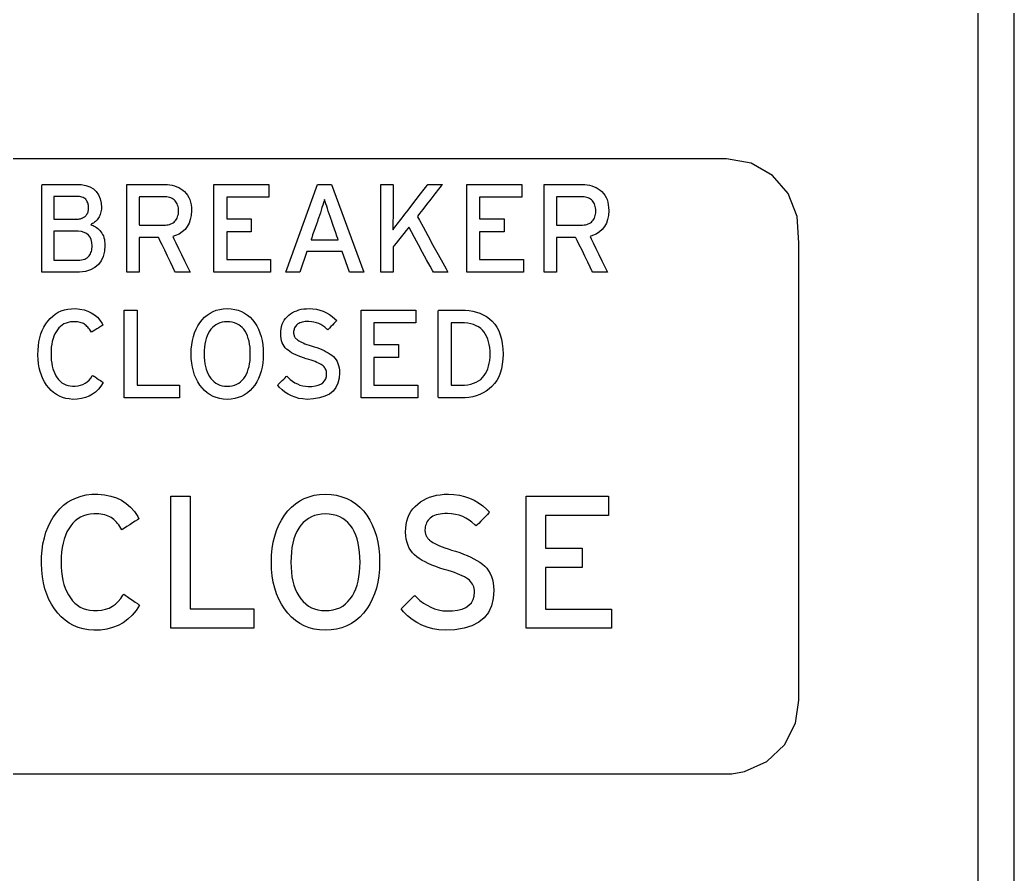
# Model space of a CAD drawing. Extents: x 1 to 47.7, y 0.2 to 33.4.
# Drawn here: x 17.299 to 18.398, y 11.723 to 12.667 of the extents above; entities that cross this region are included whole.
import ezdxf

# ---------------------------------------------------------------- set-up
doc = ezdxf.new("R2010")
doc.units = 0
doc.header["$MEASUREMENT"] = 0
doc.layers.add('6_0____DWG', color=7, linetype='CONTINUOUS')

msp = doc.modelspace()

# ---------------------------------------------------------------- linework, layer by layer
at = {"layer": '6_0____DWG'}
for points in [[(18.3581, 12.9602), (18.3581, 12.4734), (18.3581, 12.2322), (18.3581, 11.9981), (18.3581, 11.8851), (18.3581, 11.7754), (18.3581, 11.6698)], [(18.3981, 11.7045), (18.3981, 11.7754), (18.3981, 11.8481), (18.3981, 11.9224), (18.3981, 11.9981), (18.3981, 12.075), (18.3981, 12.1531), (18.3981, 12.2322), (18.3981, 12.312), (18.3981, 12.4734), (18.3981, 12.6361), (18.3981, 12.7988)], [(17.2329, 11.8335), (17.4397, 11.8335), (17.6465, 11.8335), (17.7436, 11.8335), (17.8331, 11.8335), (17.9126, 11.8335), (17.9796, 11.8335), (18.0314, 11.8335), (18.0657, 11.8335), (18.0798, 11.8335), (18.0862, 11.8338), (18.1001, 11.8361), (18.1248, 11.8472), (18.1442, 11.8657), (18.1565, 11.8898), (18.1601, 11.915), (18.1601, 11.9244), (18.1601, 11.9415), (18.1601, 11.9948), (18.1601, 12.0667), (18.1601, 12.1492), (18.1601, 12.3129), (18.1601, 12.3779), (18.1601, 12.4207), (18.1584, 12.4496), (18.1485, 12.475), (18.131, 12.4952), (18.1076, 12.5087), (18.0801, 12.5135), (18.0801, 12.5135), (18.069, 12.5135), (18.0375, 12.5135), (17.988, 12.5135), (17.923, 12.5135), (17.8452, 12.5135), (17.7569, 12.5135), (17.5591, 12.5135), (17.3499, 12.5135), (17.1493, 12.5135)], [(17.5138, 12.388), (17.5138, 12.4852), (17.5745, 12.4852), (17.5745, 12.4711), (17.5279, 12.4711), (17.5279, 12.447), (17.555, 12.447), (17.555, 12.4329), (17.5279, 12.4329), (17.5279, 12.4021), (17.5765, 12.4021), (17.5765, 12.388), (17.5138, 12.388)], [(17.6637, 12.388), (17.6556, 12.4111), (17.6166, 12.4111), (17.6086, 12.388), (17.5934, 12.388), (17.6284, 12.4852), (17.6439, 12.4852), (17.6793, 12.388), (17.6637, 12.388)], [(17.7932, 12.388), (17.7932, 12.4852), (17.8539, 12.4852), (17.8539, 12.4711), (17.8073, 12.4711), (17.8073, 12.447), (17.8344, 12.447), (17.8344, 12.4329), (17.8073, 12.4329), (17.8073, 12.4021), (17.8559, 12.4021), (17.8559, 12.388), (17.7932, 12.388)], [(17.4147, 12.2491), (17.4147, 12.3463), (17.4288, 12.3463), (17.4288, 12.2634), (17.4757, 12.2634), (17.4757, 12.2491), (17.4147, 12.2491)], [(17.6764, 12.2491), (17.6764, 12.3463), (17.7371, 12.3463), (17.7371, 12.3322), (17.6906, 12.3322), (17.6906, 12.3081), (17.7176, 12.3081), (17.7176, 12.294), (17.6906, 12.294), (17.6906, 12.2632), (17.7391, 12.2632), (17.7391, 12.2491), (17.6764, 12.2491)], [(17.4663, 11.9946), (17.4663, 12.1404), (17.4874, 12.1404), (17.4874, 12.016), (17.5579, 12.016), (17.5579, 11.9946), (17.4663, 11.9946)], [(17.859, 11.9946), (17.859, 12.1404), (17.9499, 12.1404), (17.9499, 12.1193), (17.8801, 12.1193), (17.8801, 12.083), (17.9207, 12.083), (17.9207, 12.0619), (17.8801, 12.0619), (17.8801, 12.0158), (17.953, 12.0158), (17.953, 11.9946), (17.859, 11.9946)]]:
    msp.add_lwpolyline(points, dxfattribs=at)
for points in [[(17.3933, 12.4178), (17.3928, 12.4113), (17.3914, 12.4055), (17.3892, 12.4006), (17.3861, 12.3965), (17.3821, 12.3932), (17.3773, 12.3907), (17.3717, 12.389), (17.3651, 12.3882), (17.3608, 12.388), (17.3583, 12.388), (17.3537, 12.388), (17.3478, 12.388), (17.3413, 12.388), (17.335, 12.388), (17.3294, 12.388), (17.3255, 12.388), (17.3237, 12.388), (17.3237, 12.391), (17.3237, 12.4002), (17.3237, 12.4138), (17.3237, 12.43), (17.3237, 12.447), (17.3237, 12.4628), (17.3237, 12.4756), (17.3237, 12.4835), (17.3239, 12.4852), (17.3263, 12.4852), (17.3308, 12.4852), (17.3368, 12.4852), (17.3435, 12.4852), (17.3501, 12.4852), (17.356, 12.4852), (17.3603, 12.4852), (17.3623, 12.4852), (17.367, 12.485), (17.3723, 12.4841), (17.3768, 12.4825), (17.3807, 12.4802), (17.3838, 12.4773), (17.3863, 12.4736), (17.3881, 12.4693), (17.3891, 12.4643), (17.3894, 12.4596), (17.3894, 12.4579), (17.3892, 12.4564), (17.389, 12.4549), (17.3886, 12.4534), (17.3882, 12.452), (17.3877, 12.4507), (17.3871, 12.4495), (17.3863, 12.4483), (17.3856, 12.4472), (17.3847, 12.4461), (17.3838, 12.4451), (17.3829, 12.4442), (17.3819, 12.4433), (17.3808, 12.4425), (17.3797, 12.4418), (17.3785, 12.4411), (17.3776, 12.4405), (17.379, 12.4401), (17.3803, 12.4396), (17.3816, 12.439), (17.3829, 12.4382), (17.3842, 12.4374), (17.3854, 12.4364), (17.3866, 12.4353), (17.3878, 12.4341), (17.3889, 12.4328), (17.3899, 12.4314), (17.3908, 12.4298), (17.3916, 12.4282), (17.3922, 12.4263), (17.3927, 12.4244), (17.393, 12.4223), (17.3932, 12.4202)], [(17.489, 12.4562), (17.4886, 12.451), (17.4877, 12.4463), (17.4863, 12.4422), (17.4844, 12.4385), (17.4819, 12.4353), (17.4788, 12.4326), (17.4753, 12.4303), (17.4712, 12.4286), (17.4684, 12.4275), (17.4695, 12.4251), (17.4718, 12.4205), (17.4747, 12.4144), (17.478, 12.4076), (17.4813, 12.4008), (17.4842, 12.3948), (17.4864, 12.3904), (17.4874, 12.3882), (17.4872, 12.388), (17.4858, 12.388), (17.4836, 12.388), (17.481, 12.388), (17.4782, 12.388), (17.4755, 12.388), (17.4732, 12.388), (17.4717, 12.388), (17.4712, 12.388), (17.4704, 12.3897), (17.4685, 12.3937), (17.4657, 12.3993), (17.4626, 12.4057), (17.4594, 12.4124), (17.4565, 12.4184), (17.4541, 12.4232), (17.4528, 12.4261), (17.4524, 12.4265), (17.4509, 12.4265), (17.4484, 12.4265), (17.4451, 12.4265), (17.4414, 12.4265), (17.4378, 12.4265), (17.4347, 12.4265), (17.4324, 12.4265), (17.4313, 12.4265), (17.4313, 12.4255), (17.4313, 12.4221), (17.4313, 12.4169), (17.4313, 12.4106), (17.4313, 12.4039), (17.4313, 12.3976), (17.4313, 12.3924), (17.4313, 12.389), (17.4313, 12.388), (17.4306, 12.388), (17.4291, 12.388), (17.427, 12.388), (17.4247, 12.388), (17.4223, 12.388), (17.4202, 12.388), (17.4185, 12.388), (17.4176, 12.388), (17.4175, 12.3891), (17.4175, 12.3963), (17.4175, 12.4084), (17.4175, 12.4237), (17.4175, 12.4405), (17.4175, 12.4568), (17.4175, 12.4709), (17.4175, 12.481), (17.4175, 12.4852), (17.4187, 12.4852), (17.4226, 12.4852), (17.4284, 12.4852), (17.4352, 12.4852), (17.4423, 12.4852), (17.449, 12.4852), (17.4544, 12.4852), (17.4579, 12.4852), (17.4595, 12.4852), (17.4624, 12.4851), (17.4652, 12.4847), (17.4678, 12.4842), (17.4704, 12.4835), (17.4728, 12.4826), (17.4751, 12.4816), (17.4773, 12.4803), (17.4794, 12.4789), (17.4814, 12.4772), (17.4831, 12.4753), (17.4847, 12.4732), (17.486, 12.4709), (17.487, 12.4684), (17.4879, 12.4657), (17.4885, 12.4627), (17.4889, 12.4595)], [(17.7563, 12.388), (17.7553, 12.3899), (17.7527, 12.3947), (17.7489, 12.4017), (17.7444, 12.4099), (17.7398, 12.4184), (17.7355, 12.4264), (17.732, 12.4328), (17.7298, 12.4369), (17.7292, 12.4378), (17.7282, 12.4366), (17.7263, 12.4341), (17.7237, 12.4309), (17.7207, 12.4272), (17.7177, 12.4235), (17.7151, 12.4202), (17.713, 12.4177), (17.7119, 12.4162), (17.7118, 12.4157), (17.7118, 12.4137), (17.7118, 12.4102), (17.7118, 12.4058), (17.7118, 12.401), (17.7118, 12.3963), (17.7118, 12.3923), (17.7118, 12.3894), (17.7118, 12.3881), (17.7114, 12.388), (17.7102, 12.388), (17.7083, 12.388), (17.7061, 12.388), (17.7037, 12.388), (17.7015, 12.388), (17.6997, 12.388), (17.6985, 12.388), (17.6981, 12.3881), (17.6981, 12.3926), (17.6981, 12.4028), (17.6981, 12.4168), (17.6981, 12.433), (17.6981, 12.4496), (17.6981, 12.4648), (17.6981, 12.4769), (17.6981, 12.484), (17.6982, 12.4852), (17.6991, 12.4852), (17.7007, 12.4852), (17.7028, 12.4852), (17.7051, 12.4852), (17.7074, 12.4852), (17.7094, 12.4852), (17.711, 12.4852), (17.7117, 12.4852), (17.7118, 12.4846), (17.7118, 12.4819), (17.7118, 12.4775), (17.7118, 12.4722), (17.7118, 12.4665), (17.7118, 12.461), (17.7118, 12.4564), (17.7118, 12.4531), (17.7118, 12.4519), (17.7118, 12.4498), (17.7118, 12.4478), (17.7117, 12.4458), (17.7117, 12.4438), (17.7117, 12.4418), (17.7116, 12.4399), (17.7116, 12.4379), (17.7115, 12.436), (17.7118, 12.4351), (17.7128, 12.4365), (17.7139, 12.438), (17.7151, 12.4396), (17.7163, 12.4412), (17.7176, 12.4429), (17.7189, 12.4447), (17.7203, 12.4465), (17.7218, 12.4484), (17.7228, 12.4497), (17.7248, 12.4523), (17.7283, 12.4568), (17.7326, 12.4624), (17.7374, 12.4686), (17.742, 12.4746), (17.746, 12.4798), (17.749, 12.4835), (17.7502, 12.4852), (17.7507, 12.4852), (17.7521, 12.4852), (17.7543, 12.4852), (17.7569, 12.4852), (17.7597, 12.4852), (17.7623, 12.4852), (17.7644, 12.4852), (17.7659, 12.4852), (17.7663, 12.4852), (17.765, 12.4836), (17.7621, 12.4799), (17.7581, 12.4748), (17.7535, 12.4689), (17.7488, 12.4629), (17.7445, 12.4574), (17.7411, 12.453), (17.739, 12.4504), (17.7389, 12.4495), (17.7411, 12.4455), (17.7451, 12.4382), (17.7502, 12.4287), (17.7559, 12.4182), (17.7616, 12.4078), (17.7666, 12.3986), (17.7704, 12.3917), (17.7722, 12.3882), (17.772, 12.388), (17.7707, 12.388), (17.7686, 12.388), (17.7661, 12.388), (17.7633, 12.388), (17.7607, 12.388), (17.7585, 12.388), (17.7569, 12.388)], [(17.9502, 12.4562), (17.9498, 12.451), (17.9489, 12.4463), (17.9475, 12.4422), (17.9455, 12.4385), (17.943, 12.4353), (17.94, 12.4326), (17.9364, 12.4303), (17.9323, 12.4286), (17.9295, 12.4275), (17.9307, 12.4251), (17.9329, 12.4205), (17.9359, 12.4144), (17.9392, 12.4076), (17.9424, 12.4008), (17.9453, 12.3948), (17.9475, 12.3904), (17.9486, 12.3882), (17.9483, 12.388), (17.9469, 12.388), (17.9448, 12.388), (17.9422, 12.388), (17.9393, 12.388), (17.9367, 12.388), (17.9344, 12.388), (17.9329, 12.388), (17.9324, 12.388), (17.9315, 12.3897), (17.9296, 12.3937), (17.9269, 12.3993), (17.9238, 12.4057), (17.9206, 12.4124), (17.9176, 12.4184), (17.9153, 12.4232), (17.9139, 12.4261), (17.9135, 12.4265), (17.9121, 12.4265), (17.9095, 12.4265), (17.9062, 12.4265), (17.9026, 12.4265), (17.899, 12.4265), (17.8958, 12.4265), (17.8935, 12.4265), (17.8925, 12.4265), (17.8924, 12.4255), (17.8924, 12.4221), (17.8924, 12.4169), (17.8924, 12.4106), (17.8924, 12.4039), (17.8924, 12.3976), (17.8924, 12.3924), (17.8924, 12.389), (17.8924, 12.388), (17.8917, 12.388), (17.8902, 12.388), (17.8882, 12.388), (17.8859, 12.388), (17.8835, 12.388), (17.8813, 12.388), (17.8797, 12.388), (17.8787, 12.388), (17.8786, 12.3891), (17.8786, 12.3963), (17.8786, 12.4084), (17.8786, 12.4237), (17.8786, 12.4405), (17.8786, 12.4568), (17.8786, 12.4709), (17.8786, 12.481), (17.8786, 12.4852), (17.8799, 12.4852), (17.8838, 12.4852), (17.8895, 12.4852), (17.8963, 12.4852), (17.9035, 12.4852), (17.9101, 12.4852), (17.9156, 12.4852), (17.9191, 12.4852), (17.9207, 12.4852), (17.9236, 12.4851), (17.9263, 12.4847), (17.929, 12.4842), (17.9315, 12.4835), (17.934, 12.4826), (17.9363, 12.4816), (17.9385, 12.4803), (17.9406, 12.4789), (17.9425, 12.4772), (17.9443, 12.4753), (17.9458, 12.4732), (17.9471, 12.4709), (17.9482, 12.4684), (17.949, 12.4657), (17.9496, 12.4627), (17.95, 12.4595)], [(17.3753, 12.4592), (17.3753, 12.4604), (17.3752, 12.4617), (17.375, 12.4628), (17.3747, 12.4639), (17.3744, 12.465), (17.3739, 12.466), (17.3734, 12.467), (17.3728, 12.4679), (17.3721, 12.4687), (17.3713, 12.4695), (17.3703, 12.4701), (17.3692, 12.4706), (17.368, 12.4711), (17.3668, 12.4714), (17.3654, 12.4717), (17.3639, 12.4719), (17.3623, 12.4719), (17.3613, 12.4719), (17.3587, 12.4719), (17.3551, 12.4719), (17.3508, 12.4719), (17.3463, 12.4719), (17.3423, 12.4719), (17.3391, 12.4719), (17.3373, 12.4719), (17.337, 12.4717), (17.337, 12.4699), (17.337, 12.4667), (17.337, 12.4626), (17.337, 12.4582), (17.337, 12.454), (17.337, 12.4503), (17.337, 12.4477), (17.337, 12.4468), (17.338, 12.4468), (17.3406, 12.4468), (17.3442, 12.4468), (17.3485, 12.4468), (17.353, 12.4468), (17.357, 12.4468), (17.3602, 12.4468), (17.362, 12.4468), (17.3627, 12.4468), (17.3635, 12.4468), (17.3643, 12.4469), (17.3651, 12.447), (17.3658, 12.4471), (17.3665, 12.4472), (17.3671, 12.4474), (17.3677, 12.4477), (17.3683, 12.4479), (17.3689, 12.4482), (17.3694, 12.4485), (17.3699, 12.4488), (17.3704, 12.4491), (17.3709, 12.4494), (17.3714, 12.4497), (17.3718, 12.4501), (17.3722, 12.4505), (17.3727, 12.4511), (17.3733, 12.452), (17.3739, 12.4529), (17.3743, 12.4538), (17.3747, 12.4548), (17.375, 12.4558), (17.3752, 12.4569), (17.3753, 12.458)], [(17.4748, 12.4557), (17.4747, 12.4575), (17.4745, 12.4592), (17.4742, 12.4608), (17.4737, 12.4623), (17.4732, 12.4636), (17.4725, 12.4649), (17.4717, 12.466), (17.4708, 12.467), (17.4698, 12.468), (17.4687, 12.4688), (17.4675, 12.4696), (17.4662, 12.4702), (17.4649, 12.4707), (17.4634, 12.4711), (17.4619, 12.4713), (17.4602, 12.4715), (17.4587, 12.4715), (17.4574, 12.4715), (17.4543, 12.4715), (17.4501, 12.4715), (17.4454, 12.4715), (17.4406, 12.4715), (17.4362, 12.4715), (17.433, 12.4715), (17.4314, 12.4715), (17.4313, 12.4709), (17.4313, 12.4682), (17.4313, 12.4639), (17.4313, 12.4586), (17.4313, 12.4531), (17.4313, 12.4478), (17.4313, 12.4435), (17.4313, 12.4408), (17.4314, 12.4402), (17.433, 12.4402), (17.4362, 12.4402), (17.4406, 12.4402), (17.4454, 12.4402), (17.4501, 12.4402), (17.4543, 12.4402), (17.4574, 12.4402), (17.4587, 12.4402), (17.4602, 12.4402), (17.4618, 12.4404), (17.4633, 12.4406), (17.4648, 12.441), (17.4661, 12.4415), (17.4674, 12.4421), (17.4686, 12.4427), (17.4697, 12.4435), (17.4707, 12.4444), (17.4716, 12.4455), (17.4724, 12.4466), (17.4731, 12.4478), (17.4737, 12.4492), (17.4741, 12.4507), (17.4745, 12.4522), (17.4747, 12.4539)], [(17.9359, 12.4557), (17.9358, 12.4575), (17.9356, 12.4592), (17.9353, 12.4608), (17.9349, 12.4623), (17.9343, 12.4636), (17.9337, 12.4649), (17.9329, 12.466), (17.932, 12.467), (17.931, 12.468), (17.9299, 12.4688), (17.9287, 12.4696), (17.9274, 12.4702), (17.926, 12.4707), (17.9246, 12.4711), (17.923, 12.4713), (17.9214, 12.4715), (17.9199, 12.4715), (17.9185, 12.4715), (17.9155, 12.4715), (17.9113, 12.4715), (17.9065, 12.4715), (17.9017, 12.4715), (17.8974, 12.4715), (17.8942, 12.4715), (17.8925, 12.4715), (17.8924, 12.4709), (17.8924, 12.4682), (17.8924, 12.4639), (17.8924, 12.4586), (17.8924, 12.4531), (17.8924, 12.4478), (17.8924, 12.4435), (17.8924, 12.4408), (17.8925, 12.4402), (17.8942, 12.4402), (17.8974, 12.4402), (17.9017, 12.4402), (17.9065, 12.4402), (17.9113, 12.4402), (17.9155, 12.4402), (17.9185, 12.4402), (17.9199, 12.4402), (17.9213, 12.4402), (17.923, 12.4404), (17.9245, 12.4406), (17.9259, 12.441), (17.9273, 12.4415), (17.9286, 12.4421), (17.9298, 12.4427), (17.9309, 12.4435), (17.9319, 12.4444), (17.9328, 12.4455), (17.9336, 12.4466), (17.9343, 12.4478), (17.9348, 12.4492), (17.9353, 12.4507), (17.9356, 12.4522), (17.9358, 12.4539)], [(17.6433, 12.4465), (17.6422, 12.4497), (17.6412, 12.4528), (17.6402, 12.4557), (17.6393, 12.4585), (17.6384, 12.4612), (17.6376, 12.4637), (17.6368, 12.4661), (17.6361, 12.4684), (17.6355, 12.4671), (17.6348, 12.4647), (17.634, 12.4623), (17.6332, 12.4596), (17.6323, 12.4568), (17.6314, 12.4539), (17.6304, 12.4509), (17.6293, 12.4477), (17.6287, 12.446), (17.6281, 12.4441), (17.627, 12.4411), (17.6257, 12.4373), (17.6243, 12.4332), (17.6229, 12.4294), (17.6219, 12.4263), (17.6212, 12.4244), (17.6213, 12.4241), (17.6234, 12.4241), (17.6273, 12.4241), (17.6323, 12.4241), (17.6377, 12.4241), (17.643, 12.4241), (17.6474, 12.4241), (17.6503, 12.4241), (17.6511, 12.4241), (17.6506, 12.4254), (17.6497, 12.4281), (17.6484, 12.4317), (17.647, 12.4357), (17.6457, 12.4397), (17.6444, 12.4431), (17.6436, 12.4456)], [(17.3792, 12.4174), (17.3789, 12.421), (17.3782, 12.4242), (17.3769, 12.4269), (17.3752, 12.4291), (17.3731, 12.4309), (17.3705, 12.4322), (17.3674, 12.4331), (17.3638, 12.4336), (17.3621, 12.4336), (17.3599, 12.4336), (17.3564, 12.4336), (17.3521, 12.4336), (17.3475, 12.4336), (17.3432, 12.4336), (17.3397, 12.4336), (17.3375, 12.4336), (17.337, 12.4335), (17.337, 12.4314), (17.337, 12.4274), (17.337, 12.4222), (17.337, 12.4165), (17.337, 12.4109), (17.337, 12.406), (17.337, 12.4026), (17.337, 12.4013), (17.338, 12.4013), (17.3407, 12.4013), (17.3444, 12.4013), (17.3488, 12.4013), (17.3533, 12.4013), (17.3573, 12.4013), (17.3604, 12.4013), (17.362, 12.4013), (17.3636, 12.4013), (17.3657, 12.4015), (17.3676, 12.4018), (17.3694, 12.4022), (17.371, 12.4027), (17.3724, 12.4034), (17.3737, 12.4042), (17.3748, 12.4052), (17.3758, 12.4062), (17.3766, 12.4073), (17.3773, 12.4085), (17.3779, 12.4098), (17.3784, 12.4112), (17.3787, 12.4126), (17.379, 12.4141), (17.3792, 12.4157)], [(17.3915, 12.2662), (17.3889, 12.2622), (17.3861, 12.2588), (17.383, 12.2557), (17.3795, 12.2532), (17.3758, 12.2511), (17.3717, 12.2496), (17.3674, 12.2484), (17.3627, 12.2478), (17.358, 12.2476), (17.3539, 12.248), (17.35, 12.2487), (17.3464, 12.2497), (17.343, 12.2511), (17.3397, 12.2529), (17.3367, 12.255), (17.3339, 12.2575), (17.3313, 12.2603), (17.3289, 12.2634), (17.3267, 12.2668), (17.3248, 12.2703), (17.3232, 12.2742), (17.3218, 12.2782), (17.3208, 12.2825), (17.32, 12.287), (17.3195, 12.2918), (17.3193, 12.2967), (17.3194, 12.3018), (17.3198, 12.3067), (17.3204, 12.3113), (17.3214, 12.3157), (17.3226, 12.3199), (17.3241, 12.3238), (17.3259, 12.3275), (17.328, 12.331), (17.3303, 12.3342), (17.3328, 12.3371), (17.3356, 12.3397), (17.3385, 12.3419), (17.3416, 12.3438), (17.345, 12.3453), (17.3486, 12.3465), (17.3523, 12.3473), (17.3563, 12.3478), (17.3608, 12.3479), (17.3657, 12.3474), (17.3703, 12.3465), (17.3745, 12.3452), (17.3783, 12.3434), (17.3818, 12.3411), (17.385, 12.3383), (17.3878, 12.3351), (17.3902, 12.3314), (17.3909, 12.3296), (17.39, 12.329), (17.3884, 12.328), (17.3865, 12.3268), (17.3844, 12.3254), (17.3823, 12.3241), (17.3805, 12.3229), (17.3792, 12.3221), (17.3786, 12.3217), (17.3779, 12.3228), (17.3771, 12.3241), (17.3762, 12.3253), (17.3753, 12.3264), (17.3745, 12.3274), (17.3735, 12.3283), (17.3726, 12.3292), (17.3716, 12.33), (17.3706, 12.3307), (17.3695, 12.3313), (17.3684, 12.3318), (17.3672, 12.3322), (17.3659, 12.3326), (17.3645, 12.3329), (17.3631, 12.3331), (17.3616, 12.3333), (17.36, 12.3334), (17.358, 12.3333), (17.3553, 12.3331), (17.3527, 12.3326), (17.3504, 12.3319), (17.3481, 12.3309), (17.3461, 12.3297), (17.3442, 12.3283), (17.3424, 12.3266), (17.3408, 12.3246), (17.3394, 12.3224), (17.3381, 12.32), (17.3369, 12.3175), (17.336, 12.3147), (17.3352, 12.3117), (17.3346, 12.3086), (17.3341, 12.3053), (17.3339, 12.3017), (17.3338, 12.298), (17.3338, 12.2943), (17.3341, 12.2908), (17.3345, 12.2875), (17.3351, 12.2844), (17.3359, 12.2814), (17.3368, 12.2787), (17.3379, 12.2761), (17.3392, 12.2737), (17.3406, 12.2714), (17.3422, 12.2694), (17.3439, 12.2676), (17.3458, 12.266), (17.3479, 12.2647), (17.3501, 12.2637), (17.3524, 12.2629), (17.3549, 12.2624), (17.3576, 12.2621), (17.3606, 12.2621), (17.3636, 12.2624), (17.3665, 12.2631), (17.3691, 12.264), (17.3716, 12.2653), (17.3738, 12.2669), (17.3759, 12.2688), (17.3777, 12.271), (17.3794, 12.2735), (17.38, 12.2741), (17.381, 12.2734), (17.3825, 12.2724), (17.3844, 12.2711), (17.3864, 12.2697), (17.3883, 12.2684), (17.3899, 12.2672), (17.3911, 12.2665)], [(17.5684, 12.2978), (17.5682, 12.2926), (17.5678, 12.2877), (17.567, 12.283), (17.566, 12.2786), (17.5647, 12.2744), (17.5631, 12.2705), (17.5612, 12.2668), (17.559, 12.2634), (17.5565, 12.2602), (17.5537, 12.2573), (17.5508, 12.2548), (17.5476, 12.2527), (17.5442, 12.2509), (17.5406, 12.2495), (17.5368, 12.2485), (17.5327, 12.2479), (17.5285, 12.2476), (17.5242, 12.2479), (17.5202, 12.2485), (17.5164, 12.2495), (17.5129, 12.2509), (17.5095, 12.2527), (17.5064, 12.2548), (17.5035, 12.2573), (17.5008, 12.2602), (17.4983, 12.2634), (17.4961, 12.2668), (17.4942, 12.2705), (17.4925, 12.2744), (17.4911, 12.2786), (17.4901, 12.283), (17.4893, 12.2877), (17.4888, 12.2926), (17.4887, 12.2978), (17.4888, 12.3029), (17.4893, 12.3079), (17.4901, 12.3126), (17.4911, 12.317), (17.4925, 12.3212), (17.4942, 12.3252), (17.4961, 12.3289), (17.4983, 12.3323), (17.5008, 12.3355), (17.5035, 12.3384), (17.5064, 12.3408), (17.5095, 12.3429), (17.5129, 12.3447), (17.5164, 12.346), (17.5202, 12.347), (17.5242, 12.3476), (17.5285, 12.3479), (17.5327, 12.3476), (17.5368, 12.347), (17.5406, 12.346), (17.5442, 12.3447), (17.5476, 12.3429), (17.5508, 12.3408), (17.5537, 12.3384), (17.5565, 12.3355), (17.559, 12.3323), (17.5612, 12.3289), (17.5631, 12.3252), (17.5647, 12.3212), (17.566, 12.317), (17.567, 12.3126), (17.5678, 12.3079), (17.5682, 12.3029)], [(17.6526, 12.277), (17.6522, 12.2709), (17.6509, 12.2655), (17.6486, 12.2608), (17.6455, 12.2568), (17.6415, 12.2535), (17.6365, 12.251), (17.6306, 12.2491), (17.6239, 12.248), (17.6168, 12.2476), (17.6122, 12.248), (17.6077, 12.2487), (17.6036, 12.2499), (17.5996, 12.2514), (17.5959, 12.2533), (17.5923, 12.2555), (17.5891, 12.2582), (17.586, 12.2612), (17.5843, 12.2633), (17.5849, 12.264), (17.586, 12.2651), (17.5875, 12.2666), (17.5892, 12.2683), (17.5909, 12.27), (17.5924, 12.2715), (17.5936, 12.2727), (17.5943, 12.2733), (17.5957, 12.2719), (17.5981, 12.2697), (17.6007, 12.2677), (17.6033, 12.266), (17.6061, 12.2646), (17.6089, 12.2634), (17.6119, 12.2626), (17.6149, 12.2621), (17.6181, 12.2618), (17.6221, 12.2619), (17.6259, 12.2624), (17.6291, 12.2632), (17.6319, 12.2644), (17.6342, 12.266), (17.636, 12.2679), (17.6373, 12.2702), (17.6381, 12.2728), (17.6383, 12.2759), (17.6383, 12.2772), (17.6381, 12.2784), (17.6378, 12.2795), (17.6374, 12.2806), (17.6369, 12.2816), (17.6362, 12.2826), (17.6355, 12.2836), (17.6346, 12.2845), (17.6336, 12.2853), (17.6324, 12.2861), (17.631, 12.2869), (17.6294, 12.2877), (17.6276, 12.2885), (17.6257, 12.2893), (17.6236, 12.2901), (17.6213, 12.2909), (17.6188, 12.2917), (17.6159, 12.2925), (17.6127, 12.2935), (17.6097, 12.2945), (17.6069, 12.2956), (17.6043, 12.2967), (17.6019, 12.2979), (17.5997, 12.2991), (17.5976, 12.3004), (17.5958, 12.3018), (17.5941, 12.3031), (17.5926, 12.3046), (17.5914, 12.3063), (17.5903, 12.3082), (17.5893, 12.3102), (17.5886, 12.3124), (17.5881, 12.3147), (17.5878, 12.3173), (17.5876, 12.32), (17.5877, 12.3228), (17.588, 12.3256), (17.5885, 12.3281), (17.5893, 12.3306), (17.5903, 12.3329), (17.5915, 12.335), (17.593, 12.3371), (17.5946, 12.3389), (17.5966, 12.3407), (17.5986, 12.3422), (17.6007, 12.3435), (17.6029, 12.3447), (17.6053, 12.3456), (17.6078, 12.3464), (17.6104, 12.3471), (17.6131, 12.3475), (17.616, 12.3478), (17.6191, 12.3479), (17.6232, 12.3477), (17.6272, 12.3471), (17.631, 12.3462), (17.6346, 12.345), (17.6381, 12.3434), (17.6414, 12.3415), (17.6445, 12.3393), (17.6475, 12.3367), (17.6495, 12.3347), (17.6489, 12.3341), (17.6478, 12.333), (17.6464, 12.3314), (17.6447, 12.3297), (17.643, 12.328), (17.6415, 12.3264), (17.6403, 12.3252), (17.6396, 12.3244), (17.6386, 12.3253), (17.6365, 12.3272), (17.6343, 12.3288), (17.632, 12.3302), (17.6296, 12.3314), (17.627, 12.3323), (17.6243, 12.333), (17.6215, 12.3334), (17.6186, 12.3336), (17.6163, 12.3336), (17.6146, 12.3335), (17.613, 12.3333), (17.6115, 12.333), (17.6101, 12.3326), (17.6088, 12.3322), (17.6077, 12.3316), (17.6066, 12.331), (17.6057, 12.3303), (17.6049, 12.3295), (17.6042, 12.3286), (17.6036, 12.3278), (17.603, 12.3268), (17.6026, 12.3258), (17.6023, 12.3248), (17.602, 12.3238), (17.6019, 12.3227), (17.6018, 12.3215), (17.6019, 12.321), (17.6019, 12.3204), (17.602, 12.3199), (17.602, 12.3194), (17.6021, 12.3189), (17.6023, 12.3184), (17.6024, 12.318), (17.6026, 12.3175), (17.6028, 12.3171), (17.603, 12.3166), (17.6033, 12.3162), (17.6036, 12.3157), (17.604, 12.3153), (17.6044, 12.3149), (17.6048, 12.3144), (17.6053, 12.314), (17.6058, 12.3136), (17.6066, 12.313), (17.6078, 12.3122), (17.6091, 12.3115), (17.6107, 12.3107), (17.6125, 12.3099), (17.6144, 12.3091), (17.6165, 12.3083), (17.6189, 12.3075), (17.6214, 12.3067), (17.6244, 12.3058), (17.6274, 12.3048), (17.6303, 12.3038), (17.633, 12.3027), (17.6355, 12.3015), (17.6379, 12.3003), (17.6402, 12.299), (17.6422, 12.2977), (17.6441, 12.2963), (17.6459, 12.2949), (17.6474, 12.2932), (17.6488, 12.2914), (17.6499, 12.2894), (17.6508, 12.2873), (17.6516, 12.285), (17.6521, 12.2825), (17.6524, 12.2799)], [(17.8334, 12.2977), (17.8331, 12.2919), (17.8325, 12.2865), (17.8315, 12.2814), (17.8302, 12.2767), (17.8285, 12.2724), (17.8264, 12.2685), (17.8239, 12.265), (17.8211, 12.2619), (17.818, 12.2592), (17.8147, 12.2568), (17.8112, 12.2547), (17.8075, 12.253), (17.8037, 12.2516), (17.7998, 12.2505), (17.7956, 12.2497), (17.7913, 12.2493), (17.7875, 12.2491), (17.7862, 12.2491), (17.7834, 12.2491), (17.7794, 12.2491), (17.775, 12.2491), (17.7705, 12.2491), (17.7665, 12.2491), (17.7634, 12.2491), (17.7619, 12.2491), (17.7618, 12.2511), (17.7618, 12.2596), (17.7618, 12.2729), (17.7618, 12.2891), (17.7618, 12.3063), (17.7618, 12.3226), (17.7618, 12.3359), (17.7618, 12.3444), (17.7619, 12.3463), (17.7634, 12.3463), (17.7665, 12.3463), (17.7705, 12.3463), (17.775, 12.3463), (17.7794, 12.3463), (17.7834, 12.3463), (17.7862, 12.3463), (17.7875, 12.3463), (17.7914, 12.3462), (17.7958, 12.3459), (17.8, 12.3451), (17.804, 12.3441), (17.8078, 12.3427), (17.8115, 12.341), (17.8149, 12.339), (17.8182, 12.3366), (17.8213, 12.3339), (17.8241, 12.3308), (17.8265, 12.3272), (17.8286, 12.3233), (17.8302, 12.319), (17.8316, 12.3143), (17.8325, 12.3092), (17.8331, 12.3036)], [(17.554, 12.2978), (17.5539, 12.3016), (17.5537, 12.3052), (17.5532, 12.3086), (17.5526, 12.3119), (17.5518, 12.3149), (17.5508, 12.3177), (17.5497, 12.3204), (17.5483, 12.3228), (17.5468, 12.325), (17.5451, 12.3269), (17.5432, 12.3286), (17.5412, 12.33), (17.539, 12.3312), (17.5366, 12.3321), (17.5341, 12.3328), (17.5314, 12.3332), (17.5285, 12.3334), (17.5256, 12.3332), (17.523, 12.3328), (17.5205, 12.3321), (17.5181, 12.3312), (17.516, 12.33), (17.5139, 12.3286), (17.5121, 12.3269), (17.5104, 12.325), (17.5089, 12.3228), (17.5075, 12.3204), (17.5063, 12.3177), (17.5053, 12.3149), (17.5045, 12.3119), (17.5039, 12.3086), (17.5034, 12.3052), (17.5031, 12.3016), (17.503, 12.2978), (17.5031, 12.294), (17.5034, 12.2904), (17.5039, 12.287), (17.5045, 12.2838), (17.5053, 12.2808), (17.5063, 12.278), (17.5075, 12.2754), (17.5089, 12.273), (17.5104, 12.2708), (17.5121, 12.2687), (17.5139, 12.267), (17.516, 12.2655), (17.5181, 12.2643), (17.5205, 12.2633), (17.523, 12.2626), (17.5256, 12.2622), (17.5285, 12.2621), (17.5314, 12.2622), (17.5341, 12.2626), (17.5366, 12.2633), (17.539, 12.2643), (17.5412, 12.2655), (17.5432, 12.267), (17.5451, 12.2687), (17.5468, 12.2708), (17.5483, 12.273), (17.5497, 12.2754), (17.5508, 12.278), (17.5518, 12.2808), (17.5526, 12.2838), (17.5532, 12.287), (17.5537, 12.2904), (17.5539, 12.294)], [(17.819, 12.2977), (17.8189, 12.3014), (17.8186, 12.3048), (17.8181, 12.3081), (17.8174, 12.3112), (17.8164, 12.3141), (17.8153, 12.3168), (17.814, 12.3194), (17.8124, 12.3218), (17.8106, 12.3239), (17.8086, 12.3259), (17.8063, 12.3276), (17.8037, 12.329), (17.8008, 12.3302), (17.7977, 12.3311), (17.7944, 12.3317), (17.7908, 12.3321), (17.7875, 12.3322), (17.7869, 12.3322), (17.7856, 12.3322), (17.7839, 12.3322), (17.7819, 12.3322), (17.7798, 12.3322), (17.778, 12.3322), (17.7767, 12.3322), (17.776, 12.3322), (17.7759, 12.3308), (17.7759, 12.3248), (17.7759, 12.3154), (17.7759, 12.3038), (17.7759, 12.2916), (17.7759, 12.2801), (17.7759, 12.2706), (17.7759, 12.2646), (17.776, 12.2632), (17.7767, 12.2632), (17.778, 12.2632), (17.7798, 12.2632), (17.7819, 12.2632), (17.7839, 12.2632), (17.7856, 12.2632), (17.7869, 12.2632), (17.7875, 12.2632), (17.7908, 12.2634), (17.7944, 12.2638), (17.7977, 12.2644), (17.8008, 12.2653), (17.8037, 12.2665), (17.8063, 12.268), (17.8086, 12.2697), (17.8106, 12.2717), (17.8124, 12.2739), (17.814, 12.2763), (17.8153, 12.2788), (17.8164, 12.2815), (17.8174, 12.2844), (17.8181, 12.2875), (17.8186, 12.2907), (17.8189, 12.2941)], [(17.4315, 12.0202), (17.4277, 12.0143), (17.4234, 12.0091), (17.4187, 12.0045), (17.4135, 12.0007), (17.4079, 11.9976), (17.4018, 11.9953), (17.3953, 11.9936), (17.3883, 11.9926), (17.3812, 11.9924), (17.3751, 11.9929), (17.3693, 11.9939), (17.3639, 11.9955), (17.3587, 11.9976), (17.3539, 12.0003), (17.3493, 12.0035), (17.3451, 12.0072), (17.3412, 12.0114), (17.3376, 12.0161), (17.3343, 12.0211), (17.3315, 12.0264), (17.3291, 12.0322), (17.327, 12.0382), (17.3255, 12.0446), (17.3243, 12.0514), (17.3235, 12.0586), (17.3232, 12.066), (17.3233, 12.0737), (17.3239, 12.0809), (17.3249, 12.0879), (17.3264, 12.0945), (17.3282, 12.1007), (17.3305, 12.1066), (17.3332, 12.1122), (17.3363, 12.1174), (17.3398, 12.1222), (17.3435, 12.1266), (17.3476, 12.1305), (17.352, 12.1338), (17.3567, 12.1366), (17.3618, 12.1389), (17.3671, 12.1406), (17.3728, 12.1419), (17.3787, 12.1426), (17.3855, 12.1427), (17.3928, 12.1421), (17.3997, 12.1407), (17.406, 12.1387), (17.4118, 12.136), (17.417, 12.1325), (17.4217, 12.1284), (17.4259, 12.1235), (17.4296, 12.118), (17.4307, 12.1154), (17.4293, 12.1145), (17.4269, 12.113), (17.424, 12.1111), (17.4208, 12.109), (17.4177, 12.107), (17.415, 12.1053), (17.413, 12.104), (17.4122, 12.1035), (17.4111, 12.1052), (17.4099, 12.1071), (17.4086, 12.1089), (17.4073, 12.1105), (17.406, 12.112), (17.4046, 12.1134), (17.4032, 12.1147), (17.4017, 12.1159), (17.4002, 12.1169), (17.3986, 12.1178), (17.3968, 12.1186), (17.395, 12.1193), (17.3931, 12.1198), (17.391, 12.1203), (17.3889, 12.1206), (17.3867, 12.1209), (17.3843, 12.121), (17.3812, 12.1209), (17.3772, 12.1206), (17.3734, 12.1198), (17.3698, 12.1187), (17.3665, 12.1173), (17.3634, 12.1155), (17.3605, 12.1133), (17.3579, 12.1108), (17.3555, 12.1079), (17.3533, 12.1046), (17.3514, 12.101), (17.3497, 12.0971), (17.3482, 12.093), (17.3471, 12.0885), (17.3461, 12.0838), (17.3455, 12.0788), (17.3451, 12.0735), (17.3449, 12.068), (17.345, 12.0624), (17.3454, 12.0572), (17.346, 12.0522), (17.3469, 12.0475), (17.3481, 12.0431), (17.3495, 12.0389), (17.3511, 12.035), (17.3531, 12.0314), (17.3552, 12.0281), (17.3576, 12.025), (17.3602, 12.0223), (17.363, 12.02), (17.3661, 12.018), (17.3693, 12.0165), (17.3729, 12.0153), (17.3766, 12.0145), (17.3806, 12.0141), (17.3851, 12.0141), (17.3897, 12.0146), (17.394, 12.0155), (17.3979, 12.0169), (17.4016, 12.0188), (17.405, 12.0212), (17.4081, 12.0241), (17.4109, 12.0274), (17.4133, 12.0312), (17.4143, 12.0321), (17.4158, 12.0311), (17.418, 12.0295), (17.4208, 12.0276), (17.4238, 12.0255), (17.4267, 12.0235), (17.4292, 12.0218), (17.4309, 12.0206)], [(17.6969, 12.0676), (17.6966, 12.0598), (17.6959, 12.0524), (17.6948, 12.0454), (17.6933, 12.0388), (17.6913, 12.0325), (17.6888, 12.0266), (17.686, 12.0211), (17.6827, 12.016), (17.679, 12.0112), (17.6749, 12.0069), (17.6705, 12.0031), (17.6657, 11.9999), (17.6606, 11.9973), (17.6552, 11.9952), (17.6494, 11.9937), (17.6434, 11.9927), (17.637, 11.9923), (17.6306, 11.9927), (17.6246, 11.9937), (17.6189, 11.9952), (17.6136, 11.9973), (17.6086, 11.9999), (17.6039, 12.0031), (17.5995, 12.0069), (17.5955, 12.0112), (17.5918, 12.016), (17.5884, 12.0211), (17.5855, 12.0266), (17.583, 12.0325), (17.581, 12.0388), (17.5794, 12.0454), (17.5782, 12.0524), (17.5775, 12.0598), (17.5773, 12.0676), (17.5775, 12.0753), (17.5782, 12.0827), (17.5794, 12.0898), (17.581, 12.0964), (17.583, 12.1027), (17.5855, 12.1087), (17.5884, 12.1142), (17.5918, 12.1194), (17.5955, 12.1242), (17.5995, 12.1285), (17.6039, 12.1322), (17.6086, 12.1353), (17.6136, 12.1379), (17.6189, 12.14), (17.6246, 12.1415), (17.6306, 12.1424), (17.637, 12.1428), (17.6434, 12.1424), (17.6494, 12.1415), (17.6552, 12.14), (17.6606, 12.1379), (17.6657, 12.1353), (17.6705, 12.1322), (17.6749, 12.1285), (17.679, 12.1242), (17.6827, 12.1194), (17.686, 12.1142), (17.6888, 12.1087), (17.6913, 12.1027), (17.6933, 12.0964), (17.6948, 12.0898), (17.6959, 12.0827), (17.6966, 12.0753)], [(17.8231, 12.0365), (17.8225, 12.0273), (17.8206, 12.0192), (17.8172, 12.0121), (17.8125, 12.0061), (17.8065, 12.0012), (17.799, 11.9974), (17.7902, 11.9946), (17.7801, 11.9929), (17.7695, 11.9923), (17.7625, 11.9929), (17.7559, 11.994), (17.7496, 11.9957), (17.7437, 11.998), (17.7381, 12.0008), (17.7328, 12.0042), (17.7279, 12.0082), (17.7233, 12.0128), (17.7207, 12.0159), (17.7216, 12.0169), (17.7233, 12.0186), (17.7256, 12.0208), (17.7281, 12.0234), (17.7307, 12.0259), (17.7329, 12.0282), (17.7347, 12.0299), (17.7357, 12.0309), (17.7378, 12.0288), (17.7415, 12.0254), (17.7453, 12.0224), (17.7493, 12.0199), (17.7534, 12.0178), (17.7577, 12.0161), (17.7621, 12.0149), (17.7667, 12.014), (17.7714, 12.0137), (17.7774, 12.0138), (17.783, 12.0145), (17.788, 12.0157), (17.7922, 12.0175), (17.7956, 12.0199), (17.7983, 12.0228), (17.8002, 12.0262), (17.8014, 12.0302), (17.8018, 12.0347), (17.8017, 12.0367), (17.8014, 12.0385), (17.801, 12.0402), (17.8004, 12.0418), (17.7996, 12.0434), (17.7986, 12.0449), (17.7975, 12.0463), (17.7962, 12.0476), (17.7946, 12.0489), (17.7928, 12.0501), (17.7907, 12.0513), (17.7883, 12.0525), (17.7857, 12.0537), (17.7828, 12.0549), (17.7796, 12.0561), (17.7762, 12.0573), (17.7725, 12.0584), (17.7682, 12.0596), (17.7634, 12.0611), (17.7589, 12.0627), (17.7547, 12.0643), (17.7507, 12.066), (17.7471, 12.0678), (17.7438, 12.0696), (17.7407, 12.0715), (17.7379, 12.0736), (17.7355, 12.0756), (17.7332, 12.0779), (17.7313, 12.0804), (17.7297, 12.0832), (17.7283, 12.0862), (17.7272, 12.0895), (17.7264, 12.093), (17.7259, 12.0968), (17.7257, 12.1009), (17.7258, 12.1052), (17.7263, 12.1093), (17.7271, 12.1131), (17.7282, 12.1168), (17.7297, 12.1203), (17.7315, 12.1235), (17.7337, 12.1265), (17.7362, 12.1293), (17.7391, 12.1319), (17.7421, 12.1342), (17.7453, 12.1362), (17.7487, 12.1379), (17.7522, 12.1394), (17.756, 12.1406), (17.7599, 12.1415), (17.764, 12.1422), (17.7683, 12.1426), (17.7729, 12.1427), (17.7791, 12.1424), (17.7851, 12.1416), (17.7908, 12.1402), (17.7962, 12.1384), (17.8014, 12.136), (17.8063, 12.1332), (17.811, 12.1299), (17.8155, 12.126), (17.8185, 12.1229), (17.8176, 12.1221), (17.816, 12.1204), (17.8138, 12.1181), (17.8113, 12.1155), (17.8088, 12.1129), (17.8065, 12.1105), (17.8047, 12.1087), (17.8037, 12.1076), (17.8021, 12.1089), (17.799, 12.1117), (17.7958, 12.1142), (17.7923, 12.1163), (17.7887, 12.118), (17.7848, 12.1194), (17.7808, 12.1204), (17.7765, 12.1211), (17.7721, 12.1214), (17.7688, 12.1213), (17.7662, 12.1212), (17.7637, 12.1208), (17.7615, 12.1204), (17.7594, 12.1198), (17.7575, 12.1192), (17.7558, 12.1184), (17.7542, 12.1174), (17.7528, 12.1164), (17.7516, 12.1152), (17.7505, 12.1139), (17.7496, 12.1126), (17.7488, 12.1112), (17.7482, 12.1097), (17.7477, 12.1082), (17.7473, 12.1066), (17.7471, 12.1049), (17.747, 12.1032), (17.747, 12.1024), (17.7471, 12.1016), (17.7472, 12.1008), (17.7473, 12.1), (17.7475, 12.0993), (17.7477, 12.0986), (17.7479, 12.0979), (17.7482, 12.0972), (17.7485, 12.0966), (17.7488, 12.0959), (17.7493, 12.0952), (17.7497, 12.0945), (17.7503, 12.0939), (17.7509, 12.0932), (17.7515, 12.0926), (17.7522, 12.0919), (17.753, 12.0913), (17.7541, 12.0904), (17.7559, 12.0893), (17.758, 12.0881), (17.7603, 12.087), (17.763, 12.0858), (17.7659, 12.0846), (17.7691, 12.0834), (17.7726, 12.0822), (17.7764, 12.081), (17.7808, 12.0797), (17.7854, 12.0782), (17.7897, 12.0766), (17.7937, 12.075), (17.7976, 12.0732), (17.8011, 12.0714), (17.8045, 12.0695), (17.8076, 12.0675), (17.8105, 12.0654), (17.8131, 12.0632), (17.8154, 12.0608), (17.8174, 12.0581), (17.8191, 12.0551), (17.8205, 12.0519), (17.8216, 12.0484), (17.8224, 12.0447), (17.8229, 12.0407)], [(17.6753, 12.0676), (17.6752, 12.0733), (17.6748, 12.0787), (17.6741, 12.0839), (17.6732, 12.0887), (17.672, 12.0933), (17.6705, 12.0975), (17.6688, 12.1015), (17.6668, 12.1051), (17.6645, 12.1084), (17.6619, 12.1113), (17.6591, 12.1138), (17.6561, 12.116), (17.6528, 12.1178), (17.6492, 12.1191), (17.6454, 12.1201), (17.6413, 12.1208), (17.637, 12.121), (17.6327, 12.1208), (17.6287, 12.1201), (17.625, 12.1191), (17.6215, 12.1178), (17.6182, 12.116), (17.6152, 12.1138), (17.6124, 12.1113), (17.6099, 12.1084), (17.6076, 12.1051), (17.6055, 12.1015), (17.6037, 12.0975), (17.6022, 12.0933), (17.601, 12.0887), (17.6, 12.0839), (17.5994, 12.0787), (17.599, 12.0733), (17.5988, 12.0676), (17.599, 12.0619), (17.5994, 12.0566), (17.6, 12.0515), (17.601, 12.0467), (17.6022, 12.0422), (17.6037, 12.038), (17.6055, 12.0341), (17.6076, 12.0304), (17.6099, 12.0271), (17.6124, 12.024), (17.6152, 12.0214), (17.6182, 12.0191), (17.6215, 12.0173), (17.625, 12.0159), (17.6287, 12.0149), (17.6327, 12.0143), (17.637, 12.0141), (17.6413, 12.0143), (17.6454, 12.0149), (17.6492, 12.0159), (17.6528, 12.0173), (17.6561, 12.0191), (17.6591, 12.0214), (17.6619, 12.024), (17.6645, 12.0271), (17.6668, 12.0304), (17.6688, 12.0341), (17.6705, 12.038), (17.672, 12.0422), (17.6732, 12.0467), (17.6741, 12.0515), (17.6748, 12.0566), (17.6752, 12.0619)]]:
    msp.add_lwpolyline(points, close=True, dxfattribs=at)

doc.saveas('drawing.dxf')
